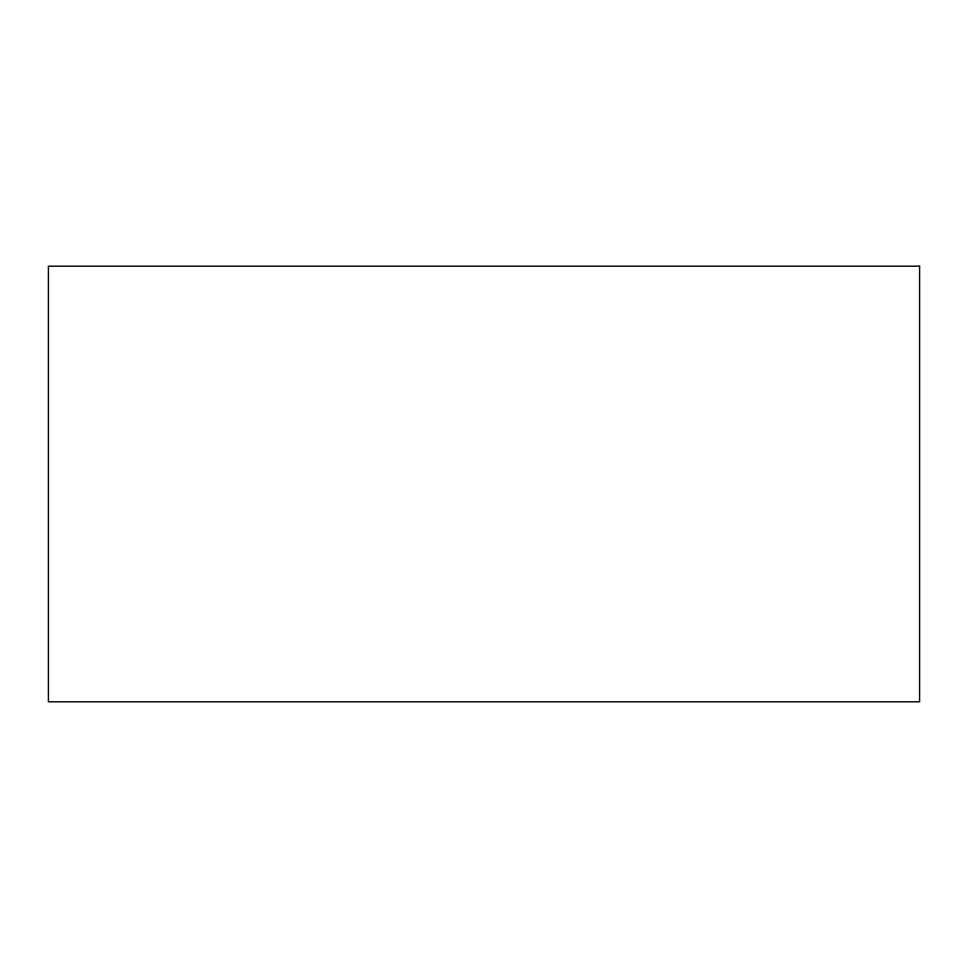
<?xml version="1.0" encoding="UTF-8"?>
<svg xmlns="http://www.w3.org/2000/svg" width="968" height="968" viewBox="0 0 968 968"><rect width="100%" height="100%" fill="white"/><g stroke="black" fill="none" stroke-linecap="round" stroke-linejoin="round"><path stroke-width="1.45" d="M919.6 266.2L48.4 266.2L48.4 701.8L919.6 701.8L919.6 266.2"/></g></svg>
